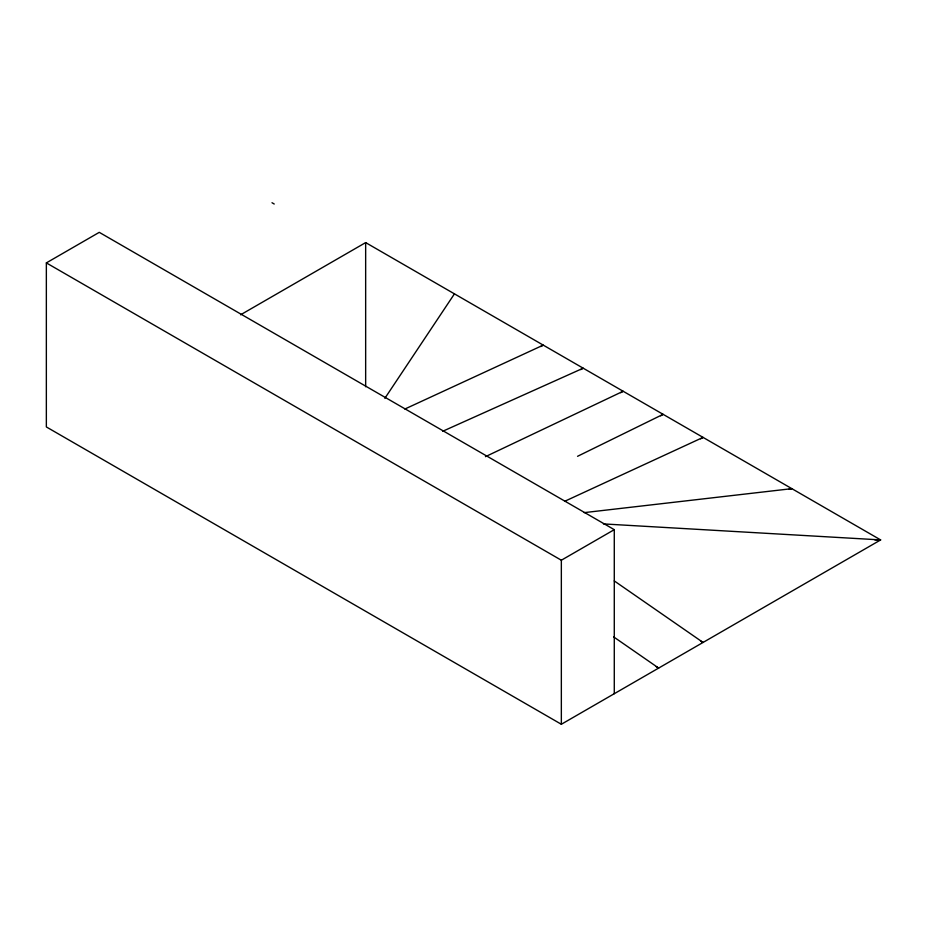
<?xml version="1.0" encoding="UTF-8"?>
<svg xmlns="http://www.w3.org/2000/svg" width="927" height="927" viewBox="0 0 927 927"><rect width="100%" height="100%" fill="white"/><g stroke="black" fill="none" stroke-linecap="round" stroke-linejoin="round"><path stroke-width="1.39" d="M384.856 398.32L454.45 293.859M660.638 415.829L663.106 414.323L577.556 456.304M240.591 314.798L365.655 242.596L880.65 539.92L561.345 724.265L46.35 426.941L46.35 262.897L99.27 232.341L614.277 529.665L614.277 693.709M540.742 346.559L543.234 345.122L404.821 409.05M620.65 392.7L623.153 391.252L485.458 456.663M700.569 438.842L703.06 437.393L564.647 501.322M46.35 262.897L561.345 560.221L614.277 529.665M580.684 369.606L583.199 368.193L442.758 431.252M789.028 489.201L791.855 488.656L584.195 512.631M874.879 539.92L880.65 539.92L603.442 523.917M272.005 202.735L274.218 204.01M700.569 641.009L703.06 642.446L614.277 580.928M656.165 666.64L658.668 668.077L613.686 636.919M561.345 560.221L561.345 724.265M365.655 242.596L365.655 386.768"/></g></svg>
